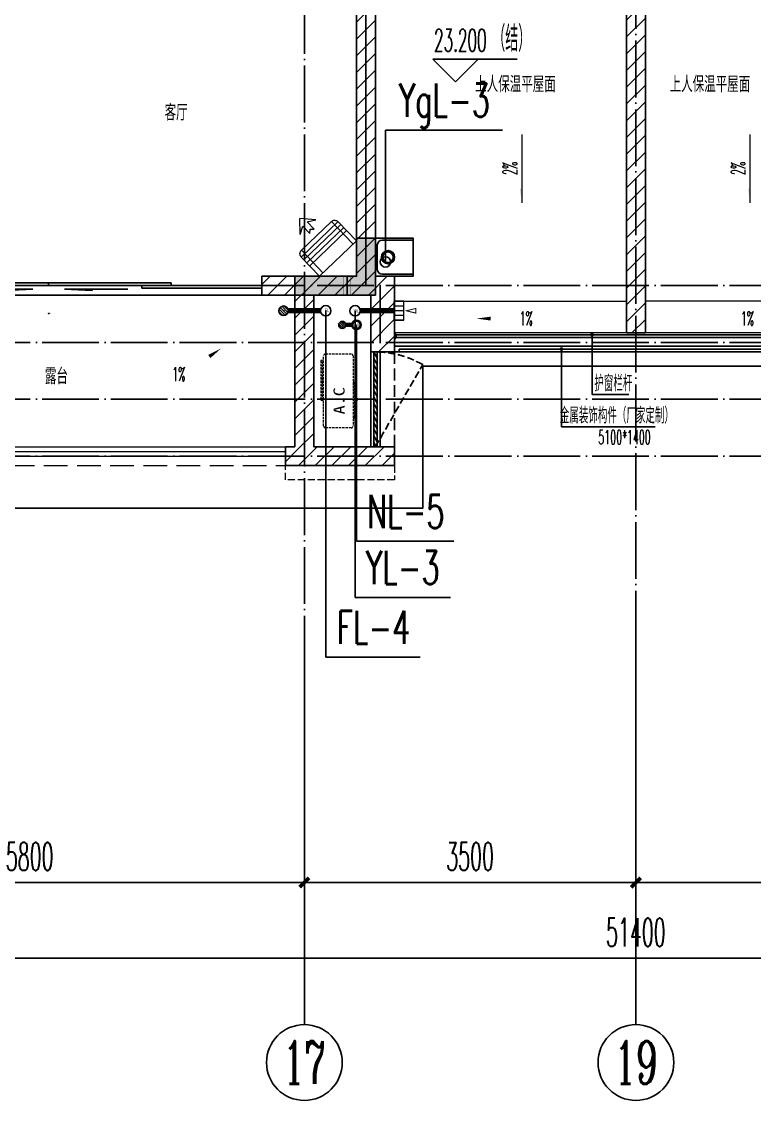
# Model space of a CAD drawing. Extents: x 27938 to 1507990, y 110129 to 923079.
# Drawn here: x 846431 to 854168, y 277410 to 288797 of the extents above; entities that cross this region are included whole.
import ezdxf
from ezdxf.enums import TextEntityAlignment as Align

# ---------------------------------------------------------------- set-up
doc = ezdxf.new("R2010")
doc.units = 0
doc.header["$LTSCALE"] = 1000
doc.header["$MEASUREMENT"] = 0
for name, pattern in [('#P_--_20B1_001_t3$0$DASH', [0.35, 0.25, -0.1]), ('DASH', [0.35, 0.25, -0.1]), ('DOTE', [2.42, 2, -0.2, 0.02, -0.2])]:
    doc.linetypes.add(name, pattern=pattern)
for name, color, linetype in [('----建筑底图', 8, 'Continuous'), ('3-栏杆1', 135, 'Continuous'), ('AXIS', 3, 'Continuous'), ('AXIS_TEXT', 7, 'Continuous'), ('COLU', 7, 'Continuous'), ('DIM_ELEV', 3, 'Continuous'), ('DIM_LEAD', 3, 'Continuous'), ('DIM_凝结', 150, 'Continuous'), ('DIM_废水', 31, 'Continuous'), ('DIM_雨水', 4, 'Continuous'), ('DOTE', 1, 'Continuous'), ('EQUIP_地漏', 7, 'Continuous'), ('LVTRY', 6, 'Continuous'), ('PIPE-凝结', 150, 'N'), ('PIPE-废水', 31, 'TG_F'), ('PIPE-雨水', 4, 'TG_Y'), ('PUB_HATCH', 8, 'Continuous'), ('PUB_TEXT', 4, 'Continuous'), ('S-砼墙填充', 251, 'Continuous'), ('VPIPE-凝结', 150, 'N'), ('VPIPE-废水', 31, 'Continuous'), ('VPIPE-雨水', 4, 'Y'), ('WALL', 9, 'Continuous'), ('WINDOW', 4, 'Continuous'), ('WINDOW_TEXT', 7, 'Continuous'), ('机电标识类', 1, 'Continuous'), ('看线', 251, 'Continuous'), ('管', 193, 'Continuous'), ('铝合金', 144, 'Continuous')]:
    doc.layers.add(name, color=color, linetype=linetype)
for name, color, linetype, lineweight in [('平面-分水线', 214, 'Continuous', 15), ('平面-排水沟', 86, 'Continuous', 15), ('平面-栏杆', 135, 'Continuous', 15), ('平面-看线', 45, 'Continuous', 15), ('平面-空调室内机', 176, 'Continuous', 9), ('平面-空调预留孔', 173, 'Continuous', 15), ('空调', 76, 'Continuous', 13)]:
    doc.layers.add(name, color=color, linetype=linetype, lineweight=lineweight)
doc.styles.add('_TCH_AXIS', font='COMPLEX', dxfattribs={"bigfont": 'GBCBIG'})
doc.styles.add('_TCH_DIM', font='SIMPLEX.shx', dxfattribs={"width": 0.7, "bigfont": 'GBCBIG.shx'})
doc.styles.add('_TCH_DIM_T3', font='SIMPLEX.shx', dxfattribs={"width": 0.494118, "bigfont": 'GBCBIG.shx'})
doc.styles.add('_TCH_WINDOW', font='SIMPLEX.shx', dxfattribs={"width": 0.7, "height": 3.5, "bigfont": 'GBCBIG.shx'})
doc.styles.add('_TWT_SERIAL', font='SIMPLEX', dxfattribs={"width": 0.8, "height": 3.5, "bigfont": 'HZTXT'})
doc.styles.add('COMPLEX', font='COMPLEX')
doc.styles.get("Standard").update_dxf_attribs({"font": 'gbenor.shx', "bigfont": 'gbcbig.shx'})
doc.styles.add('TG_LINETYPE', font='SIMPLEX', dxfattribs={"width": 0.8, "height": 3, "bigfont": 'HZTXT'})
doc.styles.add('黑体', font='simhei.ttf')
doc.linetypes.add('N', pattern='A,3,-0.2,["N",Standard,S=0.25,R=0,X=-0.1,Y=-0.115],-0.2', length=3.4)
doc.linetypes.add('TG_F', pattern='A,2,-0.3,["F",TG_LINETYPE,S=0.1,R=0,X=-0.23,Y=-0.15],0', length=2.3)
doc.linetypes.add('TG_Y', pattern='A,2,-0.229,["Y",TG_LINETYPE,S=0.1,R=0,X=-0.229,Y=-0.15],0', length=2.229)
doc.linetypes.add('Y', pattern='A,3,-0.2,["Y",Standard,S=0.25,R=0,X=-0.1,Y=-0.115],-0.2', length=3.4)
doc.dimstyles.new('_TCH_ARCH&&100', dxfattribs={"dimtxt": 297.5, "dimasz": 100, "dimexe": 250, "dimexo": 300, "dimgap": 126.25, "dimtad": 1, "dimdec": 0, "dimzin": 0, "dimdsep": 46, "dimtxsty": '_TCH_DIM_T3', "dimblk": 'ARCHTICK', "dimcen": 0.09, "dimclrt": 4, "dimazin": 2, "dimtfac": 1, "dimtdec": 0, "dimtix": 1, "dimtmove": 2, "dimatfit": 3, "dimfxl": 100, "dimtolj": 1, "dimtzin": 0, "dimarcsym": 0})
pattern_1 = [(45, (0, 89.76), (-88.38838, 88.38838), [])]

# ---------------------------------------------------------------- blocks, each defined once
blk = doc.blocks.new('dongkong')
blk.add_wipeout([(-603756, 210771), (-603756, 210571), (-603836, 210571), (-603836, 210771)])
at = {"layer": '机电标识类', "color": 250, "linetype": 'DASH', "ltscale": 400}
for p, q in [((-603896, 210671), (-603696, 210671)), ((-603796, 210771), (-603796, 210571))]:
    blk.add_line(p, q, dxfattribs=at)
at = {"layer": '空调', "color": 6, "linetype": 'DASH', "const_width": 2}
blk.add_lwpolyline([(-603756, 210771), (-603756, 210571), (-603836, 210571), (-603836, 210771)], close=True, dxfattribs=at)
blk = doc.blocks.new('$lvtry$00000171')
at = {"color": 0}
for p, q in [((-74, 11), (-11, 74)), ((-70, -27), (27, 70)), ((-53, -53), (53, 53)), ((-27, -70), (70, 27)), ((11, -74), (74, -11))]:
    blk.add_line(p, q, dxfattribs=at)
blk.add_circle((0, 0), 75, dxfattribs=at)
blk.add_point((0, 0), dxfattribs=at)
blk = doc.blocks.new('$TwtSys$00000141')
at = {"color": 1}
for p, q in [((-47, 4), (-5, 46)), ((-47, 4), (-5, 46)), ((-44, -18), (18, 44)), ((-44, -18), (18, 44)), ((-33, -33), (33, 33)), ((-33, -33), (33, 33)), ((-16, -44), (44, 16)), ((-16, -44), (44, 16)), ((6, -46), (46, -6)), ((6, -46), (46, -6))]:
    blk.add_line(p, q, dxfattribs=at)
blk.add_circle((0, 0), 47, dxfattribs=at)
blk.add_circle((0, 0), 47, dxfattribs=at)
blk = doc.blocks.new('gsergvr')
at = {"layer": '平面-空调预留孔', "linetype": 'DASH', "ltscale": 0.1}
for p, q in [((34075, 17176), (34075, 17166)), ((34085, 17156), (34438, 17156)), ((34448, 17166), (34448, 17176))]:
    blk.add_line(p, q, dxfattribs=at)
blk.add_lwpolyline([(34729, 17176), (33989, 17176, -0.414214), (33969, 17196), (33969, 17466, -0.414214), (33989, 17486), (34729, 17486, -0.414214), (34749, 17466), (34749, 17196, -0.414214)], format="xyb", close=True, dxfattribs=at)
blk.add_lwpolyline([(34679, 17515), (34260, 17515), (34260, 17500), (34679, 17500)], close=True, dxfattribs=at)
for centre, start, end in [((34085, 17166), 180, 270), ((34438, 17166), 270, 0)]:
    blk.add_arc(centre, 10, start, end, dxfattribs=at)
at = {"layer": '平面-空调预留孔', "color": 251, "linetype": 'DASH', "ltscale": 0.1, "true_color": 0x636466, "style": '黑体', "width": 1.2}
blk.add_text('A.C', height=117, dxfattribs=at).set_placement((34111, 17265))
blk = doc.blocks.new('rtyryrtyeeretee')
at = {"layer": '平面-空调预留孔'}
blk.add_blockref('gsergvr', (635673, 326706), dxfattribs=at)
blk = doc.blocks.new('dasdasf1sa2f31as32f')
for p, q in [((-116, 586), (43, 640)), ((-23, 586), (-116, 586)), ((-23, 586), (-73, 493)), ((83, 477), (43, 640)), ((-473, 260), (-339, 504)), ((-270, 524), (-428, 237)), ((115, 208), (-359, 468)), ((135, 245), (-339, 505)), ((-270, 524), (114, 314)), ((-31, 504), (-73, 493)), ((-18, 463), (-31, 504)), ((32, 555), (-18, 463)), ((83, 477), (32, 555)), ((72, 132), (-401, 392)), ((93, 169), (-381, 428)), ((0, 0), (-473, 260)), ((114, 314), (-44, 26)), ((134, 244), (0, 0))]:
    blk.add_line(p, q)
for centre, start, end in [((-294, 479), 61.2593, 151.2593), ((89, 269), 331.2593, 61.2593)]:
    blk.add_arc(centre, 51.3, start, end)
blk = doc.blocks.new('DFSFSF')
at = {"layer": '平面-分水线'}
for p, q in [((697142, 775568), (697142, 775668)), ((697342, 775668), (697143, 775668)), ((697193, 775568), (697193, 775668)), ((697243, 775568), (697243, 775668)), ((697292, 775568), (697292, 775668)), ((697342, 775668), (697342, 775568)), ((697342, 775568), (697342, 775668)), ((697342, 775568), (697143, 775568))]:
    blk.add_line(p, q, dxfattribs=at)
blk = doc.blocks.new('DFGDGDGD')
at = {"layer": '平面-分水线', "const_width": 10}
blk.add_lwpolyline([(697268, 775441), (697243, 775541), (697218, 775441)], close=True, dxfattribs=at)
blk.add_blockref('DFSFSF', (0, 0))
blk = doc.blocks.new('GDGDGRD')
at = {"layer": 'S-砼墙填充'}
h = blk.add_hatch(color=256, dxfattribs=at)
h.dxf.hatch_style = 1
h.paths.add_polyline_path([(442867, 288915), (442667, 288915), (442667, 288515), (442017, 288515), (442017, 288315), (442867, 288315)])
at = {"layer": 'COLU', "color": 6}
blk.add_lwpolyline([(442867, 288915), (442667, 288915), (442667, 288515), (442017, 288515), (442017, 288315), (442867, 288315)], close=True, dxfattribs=at)
blk = doc.blocks.new('A$C3EB2330C')
at = {"layer": '管'}
for p, q in [((0, 380), (330, 380)), ((380, 330), (380, 70)), ((330, 20), (0, 20))]:
    blk.add_line(p, q, dxfattribs=at)
blk.add_lwpolyline([(400, 400), (400, 0), (0, 0), (0, 400)], close=True, dxfattribs=at)
for centre, start, end in [((330, 330), 0, 90), ((330, 70), 270, 360)]:
    blk.add_arc(centre, 50, start, end, dxfattribs=at)
blk.add_ellipse((267, 200), major_axis=(-49.5, -49.5), ratio=1, start_param=-0.785398, end_param=5.497787, dxfattribs=at)
blk = doc.blocks.new('_ArchTick')
at = {"color": 0, "linetype": 'ByBlock', "const_width": 0.4}
blk.add_lwpolyline([(-0.5, -0.5), (0.5, 0.5)], dxfattribs=at)
blk = doc.blocks.new('*D1184')
at = {"layer": 'AXIS', "color": 0, "lineweight": -2}
for p, q in [((13602, -31500), (13602, -34750)), ((65002, -31500), (65002, -34750)), ((13602, -34500), (65002, -34500))]:
    blk.add_line(p, q, dxfattribs=at)
at = {"layer": 'Defpoints', "color": 0}
for p in [(13602, -31200), (65002, -31200), (65002, -34500)]:
    blk.add_point(p, dxfattribs=at)
at = {"layer": 'AXIS', "color": 0, "lineweight": -2, "xscale": 100, "yscale": 100, "zscale": 100, "rotation": 180}
blk.add_blockref('_ArchTick', (13602, -34500), dxfattribs=at)
at = {"layer": 'AXIS', "color": 0, "lineweight": -2, "xscale": 100, "yscale": 100, "zscale": 100}
blk.add_blockref('_ArchTick', (65002, -34500), dxfattribs=at)
at = {"layer": 'AXIS', "color": 4, "insert": (39302, -34225), "char_height": 297.5, "attachment_point": 5, "style": '_TCH_DIM_T3'}
blk.add_mtext('\\A1;51400', dxfattribs=at)
blk = doc.blocks.new('*D1190')
at = {"layer": 'AXIS', "color": 0, "lineweight": -2}
for p, q in [((30002, -31500), (30002, -33950)), ((35802, -31500), (35802, -33950)), ((30002, -33700), (35802, -33700))]:
    blk.add_line(p, q, dxfattribs=at)
at = {"layer": 'Defpoints', "color": 0}
for p in [(30002, -31200), (35802, -31200), (35802, -33700)]:
    blk.add_point(p, dxfattribs=at)
at = {"layer": 'AXIS', "color": 0, "lineweight": -2, "xscale": 100, "yscale": 100, "zscale": 100, "rotation": 180}
blk.add_blockref('_ArchTick', (30002, -33700), dxfattribs=at)
at = {"layer": 'AXIS', "color": 0, "lineweight": -2, "xscale": 100, "yscale": 100, "zscale": 100}
blk.add_blockref('_ArchTick', (35802, -33700), dxfattribs=at)
at = {"layer": 'AXIS', "color": 4, "insert": (32902, -33425), "char_height": 297.5, "attachment_point": 5, "style": '_TCH_DIM_T3'}
blk.add_mtext('\\A1;5800', dxfattribs=at)
blk = doc.blocks.new('*D1191')
at = {"layer": 'AXIS', "color": 0, "lineweight": -2}
for p, q in [((35802, -31500), (35802, -33950)), ((39302, -31500), (39302, -33950)), ((35802, -33700), (39302, -33700))]:
    blk.add_line(p, q, dxfattribs=at)
at = {"layer": 'Defpoints', "color": 0}
for p in [(35802, -31200), (39302, -31200), (39302, -33700)]:
    blk.add_point(p, dxfattribs=at)
at = {"layer": 'AXIS', "color": 0, "lineweight": -2, "xscale": 100, "yscale": 100, "zscale": 100, "rotation": 180}
blk.add_blockref('_ArchTick', (35802, -33700), dxfattribs=at)
at = {"layer": 'AXIS', "color": 0, "lineweight": -2, "xscale": 100, "yscale": 100, "zscale": 100}
blk.add_blockref('_ArchTick', (39302, -33700), dxfattribs=at)
at = {"layer": 'AXIS', "color": 4, "insert": (37552, -33425), "char_height": 297.5, "attachment_point": 5, "style": '_TCH_DIM_T3'}
blk.add_mtext('\\A1;3500', dxfattribs=at)
blk = doc.blocks.new('_AXISO')
at = {"color": 0}
blk.add_circle((0, 0), 0.5, dxfattribs=at)
at = {"layer": 'AXIS_TEXT', "color": 0, "style": 'COMPLEX', "width": 1.041667}
blk.add_attdef('A', text='', height=0.56, dxfattribs=at).set_placement((-0.25, -0.28), (0.25, -0.28), align=Align.FIT)
blk = doc.blocks.new('*D1198')
at = {"layer": 'AXIS', "color": 0, "lineweight": -2}
for p, q in [((39302, -31500), (39302, -33950)), ((42802, -31500), (42802, -33950)), ((39302, -33700), (42802, -33700))]:
    blk.add_line(p, q, dxfattribs=at)
at = {"layer": 'Defpoints', "color": 0}
for p in [(39302, -31200), (42802, -31200), (42802, -33700)]:
    blk.add_point(p, dxfattribs=at)
at = {"layer": 'AXIS', "color": 0, "lineweight": -2, "xscale": 100, "yscale": 100, "zscale": 100, "rotation": 180}
blk.add_blockref('_ArchTick', (39302, -33700), dxfattribs=at)
at = {"layer": 'AXIS', "color": 0, "lineweight": -2, "xscale": 100, "yscale": 100, "zscale": 100}
blk.add_blockref('_ArchTick', (42802, -33700), dxfattribs=at)
at = {"layer": 'AXIS', "color": 4, "insert": (41052, -33425), "char_height": 297.5, "attachment_point": 5, "style": '_TCH_DIM_T3'}
blk.add_mtext('\\A1;3500', dxfattribs=at)
blk = doc.blocks.new('$DorLib2D$00000138')
at = {"color": 0, "linetype": 'Continuous'}
for p, q in [((-0.2875, 0), (-0.2875, 0.1538)), ((-0.2875, 0.1538), (0, 0.1538)), ((0, 0.1538), (0, 0)), ((0.2875, 0.1538), (0, 0.1538)), ((0.2875, 0), (0.2875, 0.1538)), ((-0.5, -0.1399), (-0.5, 0)), ((-0.5, 0), (-0.2188, 0)), ((0, 0), (-0.2875, 0)), ((-0.2188, 0), (-0.2188, -0.1399)), ((0, 0), (0.2875, 0)), ((0.2188, 0), (0.2188, -0.1399)), ((0.5, 0), (0.2188, 0)), ((0.5, 0), (0.5, -0.1946)), ((0.5, -0.1399), (0.5, 0)), ((-0.2188, -0.1399), (-0.5, -0.1399)), ((0.2188, -0.1399), (0.5, -0.1399)), ((-0.1857, -0.186), (-0.037, -0.186)), ((-0.037, -0.186), (-0.1019, -0.2583)), ((-0.1019, -0.2583), (-0.1019, -0.186)), ((0.1857, -0.186), (0.037, -0.186)), ((0.037, -0.186), (0.1019, -0.2583)), ((0.1019, -0.2583), (0.1019, -0.186))]:
    blk.add_line(p, q, dxfattribs=at)
blk = doc.blocks.new('$WINLIB2D$00000039')
at = {"color": 0}
for points in [[(-0.5, 0.5), (-0.5, -0.5)], [(0.5, 0.5), (-0.5, 0.5)], [(0.5, -0.5), (0.5, 0.5)], [(-0.5, 0.167), (0.5, 0.167)], [(-0.384, -0.167), (-0.448, 0.167)], [(-0.316, -0.167), (-0.38, 0.167)], [(-0.248, -0.167), (-0.312, 0.167)], [(-0.18, -0.167), (-0.244, 0.167)], [(-0.112, -0.167), (-0.176, 0.167)], [(-0.044, -0.167), (-0.108, 0.167)], [(0.024, -0.167), (-0.04, 0.167)], [(0.092, -0.167), (0.028, 0.167)], [(0.16, -0.167), (0.096, 0.167)], [(0.228, -0.167), (0.164, 0.167)], [(0.296, -0.167), (0.232, 0.167)], [(0.364, -0.167), (0.3, 0.167)], [(0.432, -0.167), (0.368, 0.167)], [(0.5, -0.167), (0.436, 0.167)], [(-0.452, -0.167), (-0.5, 0.084)], [(-0.5, -0.167), (0.5, -0.167)], [(0.5, -0.5), (-0.5, -0.5)]]:
    blk.add_lwpolyline(points, dxfattribs=at)
blk = doc.blocks.new('A$C1B43746D')
at = {"layer": 'PUB_HATCH'}
h = blk.add_hatch(dxfattribs=at)
h.set_pattern_fill('普通砖', color=256, scale=50, style=0)
h.set_pattern_definition(pattern_1)
h.paths.add_polyline_path([(39402.5, -27899.8), (39402.5, -20199.8), (39202.5, -20199.8), (39202.5, -27899.8)])
h = blk.add_hatch(dxfattribs=at)
h.set_pattern_fill('普通砖', color=256, scale=50, style=0)
h.set_pattern_definition(pattern_1)
h.paths.add_polyline_path([(35802.5, -27299.8), (35352.5, -27299.8), (35352.5, -27499.8), (35702.5, -27499.8), (35802.5, -27433.1)])
h = blk.add_hatch(dxfattribs=at)
h.set_pattern_fill('普通砖', color=256, scale=50, style=0)
h.set_pattern_definition(pattern_1)
h.paths.add_polyline_path([(36452.5, -27366.5), (36452.5, -27499.8), (36502.5, -27499.8), (36752.5, -27299.8), (36552.5, -27299.8)])
h = blk.add_hatch(dxfattribs=at)
h.set_pattern_fill('普通砖', color=256, scale=50, style=0)
h.set_pattern_definition(pattern_1)
h.paths.add_polyline_path([(36752.5, -28099.8), (36752.5, -27299.8), (36502.5, -27499.8), (36502.5, -28099.8)])
h = blk.add_hatch(dxfattribs=at)
h.set_pattern_fill('普通砖', color=256, scale=50, style=0)
h.set_pattern_definition(pattern_1)
h.paths.add_polyline_path([(35802.5, -29166.5), (35902.5, -29099.8), (35902.5, -27499.8), (35802.5, -27433.1), (35702.5, -27499.8), (35702.5, -29099.8)])
h = blk.add_hatch(dxfattribs=at)
h.set_pattern_fill('普通砖', color=256, scale=50, style=0)
h.set_pattern_definition(pattern_1)
h.paths.add_polyline_path([(35602.5, -29299.8), (35802.5, -29299.8), (35802.5, -29166.5), (35702.5, -29099.8), (35602.5, -29099.8)])
h = blk.add_hatch(dxfattribs=at)
h.set_pattern_fill('普通砖', color=256, scale=50, style=0)
h.set_pattern_definition(pattern_1)
h.paths.add_polyline_path([(35802.5, -29166.5), (35802.5, -29299.8), (36752.5, -29299.8), (36752.5, -29099.8), (35902.5, -29099.8)])
at = {"layer": '平面-排水沟'}
for points in [[(38097.9, -26525), (38097.9, -26375), (38077.9, -26375)], [(40507, -26525), (40507, -26375), (40487, -26375)]]:
    blk.add_hatch(color=8, dxfattribs=at).paths.add_polyline_path(points)
at = {"layer": '3-栏杆1', "color": 8}
for p, q in [((36772.7, -27917.6), (36752.5, -27899.8)), ((36752.5, -27899.8), (36772.7, -27917.6)), ((36772.7, -27946.9), (36752.5, -27966.7)), ((36752.5, -27966.7), (36772.7, -27946.9)), ((36772.7, -27917.7), (41832.2, -27917.6)), ((36772.7, -27917.6), (36772.7, -27946.9)), ((41832.2, -27946.9), (36772.7, -27946.9))]:
    blk.add_line(p, q, dxfattribs=at)
at = {"layer": 'AXIS', "color": 8}
for p, q in [((35802.5, -31199.9), (35802.5, -35199.9)), ((39302.5, -31199.9), (39302.5, -35199.9))]:
    blk.add_line(p, q, dxfattribs=at)
at = {"layer": 'DIM_ELEV', "color": 8}
for p, q in [((37397.9, -25249.3), (37157.9, -25009.3)), ((37157.9, -25009.3), (38050.1, -25009.3)), ((37397.9, -25249.3), (37637.9, -25009.3))]:
    blk.add_line(p, q, dxfattribs=at)
at = {"layer": 'DIM_LEAD', "color": 8}
for p, q in [((38840.3, -27918.9), (38840.3, -28550.2)), ((38516.5, -28069.8), (38516.5, -28889.9)), ((38840.3, -28550.2), (39228.5, -28550.2)), ((38516.5, -28889.9), (39507.1, -28889.9))]:
    blk.add_line(p, q, dxfattribs=at)
at = {"layer": 'DIM_LEAD', "color": 8, "const_width": 20}
for points in [[(38840.3, -27908.9, 1), (38840.3, -27928.9, 1)], [(38516.5, -28059.8, 1), (38516.5, -28079.8, 1)]]:
    blk.add_lwpolyline(points, format="xyb", close=True, dxfattribs=at)
at = {"layer": 'DOTE', "color": 169, "linetype": 'DOTE', "ltscale": 0.3}
for p, q in [((39302.5, -14649.8), (39302.5, -31199.8)), ((35802.5, -22899.8), (35802.5, -31199.8)), ((66302.5, -27399.8), (12302.5, -27399.8)), ((36602.5, -27399.8), (36602.5, -27999.8)), ((66302.5, -27999.8), (12302.5, -27999.8)), ((66302.5, -28599.8), (12302.5, -28599.8)), ((66302.5, -29199.8), (12302.5, -29199.8))]:
    blk.add_line(p, q, dxfattribs=at)
at = {"layer": 'DOTE', "color": 169, "ltscale": 0.2}
blk.add_line((36452.5, -22899.8), (36452.5, -27399.8), dxfattribs=at)
at = {"layer": 'VPIPE-凝结', "color": 8, "ltscale": 0.1}
blk.add_line((35972.5, -27664.8), (35632.5, -27664.8), dxfattribs=at)
at = {"layer": 'VPIPE-凝结', "color": 8}
blk.add_line((36752.5, -27664.8), (36392.5, -27664.8), dxfattribs=at)
at = {"layer": 'VPIPE-凝结', "color": 8, "ltscale": 0.1}
blk.add_lwpolyline([(36240.1, -27814.8), (36312.5, -27814.8)], dxfattribs=at)
at = {"layer": 'VPIPE-凝结', "color": 8}
blk.add_circle((36352.5, -27814.8), 40, dxfattribs=at)
at = {"layer": 'VPIPE-废水', "color": 8}
blk.add_circle((36027.5, -27664.8), 55, dxfattribs=at)
at = {"layer": 'VPIPE-雨水', "color": 8}
for centre in [(36685, -27099.8), (36337.5, -27664.8)]:
    blk.add_circle(centre, 55, dxfattribs=at)
at = {"layer": 'WALL', "color": 8}
for p, q in [((39202.5, -27899.8), (39202.5, -20199.8)), ((39402.5, -27899.8), (39402.5, -20199.8)), ((36552.5, -27299.8), (36552.5, -22799.8)), ((35802.5, -27299.8), (35352.5, -27299.8)), ((35352.5, -27299.8), (35352.5, -27499.8)), ((36552.5, -27299.8), (36752.5, -27299.8)), ((36752.5, -28099.8), (36752.5, -27299.8)), ((35352.5, -27499.8), (35702.5, -27499.8)), ((35702.5, -29099.8), (35702.5, -27499.8)), ((35902.5, -29099.8), (35902.5, -27499.8)), ((36452.5, -27499.8), (36502.5, -27499.8)), ((36502.5, -28099.8), (36502.5, -27499.8)), ((39202.5, -27899.8), (39402.5, -27899.8)), ((36502.5, -28099.8), (36752.5, -28099.8)), ((35602.5, -29099.8), (35702.5, -29099.8)), ((35602.5, -29099.8), (35602.5, -29299.8)), ((35902.5, -29099.8), (36752.5, -29099.8)), ((36752.5, -29099.8), (36752.5, -29299.8)), ((35602.5, -29299.8), (35802.5, -29299.8)), ((35802.5, -29299.8), (36752.5, -29299.8))]:
    blk.add_line(p, q, dxfattribs=at)
at = {"layer": 'WINDOW', "color": 8}
blk.add_line((30852.5, -27499.8), (35352.5, -27499.8), dxfattribs=at)
at = {"layer": 'WINDOW', "color": 8, "linetype": 'DASH', "ltscale": 0.3}
blk.add_lwpolyline([(36552.5, -29099.8), (37052.5, -28233.8, 0.1316525), (36552.5, -28099.8)], format="xyb", dxfattribs=at)
at = {"layer": '平面-排水沟', "color": 8}
for points in [[(38097.9, -25805), (38097.9, -26525)], [(40507, -25805), (40507, -26525)], [(36752.5, -27564.2), (39202.5, -27564.2)], [(41852.5, -27564.2), (39402.5, -27564.2)]]:
    blk.add_lwpolyline(points, dxfattribs=at)
for points in [[(38025.5, -27747.7, 0, 0, 0), (37617.6, -27747.7, 0, 40, 0), (37767.6, -27747.7, 0, 0, 0)], [(34567.2, -28306.9, 0, 0, 0), (34922.3, -28063.1, 0, 40, 0), (34798.6, -28148, 0, 0, 0)]]:
    blk.add_lwpolyline(points, format="xyseb", dxfattribs=at)
at = {"layer": '平面-栏杆', "color": 8}
for points in [[(30952.5, -29149.8), (35602.5, -29149.8)], [(30952.5, -29199.8), (35602.5, -29199.8)]]:
    blk.add_lwpolyline(points, dxfattribs=at)
at = {"layer": '平面-看线', "color": 8}
blk.add_line((41852.5, -27899.8), (36752.5, -27899.8), dxfattribs=at)
blk.add_lwpolyline([(30952.5, -29099.8), (35602.5, -29099.8)], dxfattribs=at)
at = {"layer": '平面-看线', "color": 8, "linetype": 'DASH'}
blk.add_lwpolyline([(30952.5, -29299.8), (35602.5, -29299.8)], dxfattribs=at)
at = {"layer": '平面-看线', "color": 8, "linetype": 'DASH', "ltscale": 0.3}
blk.add_lwpolyline([(36752.5, -29299.8), (36752.5, -29449.8), (35602.5, -29449.8), (35602.5, -29299.8)], dxfattribs=at)
at = {"layer": '看线', "color": 8, "linetype": '#P_--_20B1_001_t3$0$DASH', "ltscale": 0.5}
blk.add_lwpolyline([(36752.5, -29099.8), (36752.5, -28099.8)], dxfattribs=at)
at = {"layer": '看线', "color": 8}
for points in [[(16702.5, -28549.8), (16702.5, -29749.8), (37052.5, -29749.8), (37052.5, -28249.8), (39302.5, -28249.8)], [(61902.5, -28549.8), (61902.5, -29749.8), (41552.5, -29749.8), (41552.5, -28249.8), (39302.5, -28249.8)]]:
    blk.add_lwpolyline(points, dxfattribs=at)
at = {"layer": '铝合金', "color": 8}
for points in [[(36782.4, -28039.8), (36752.4, -28039.8), (36752.5, -28099.8), (36802.5, -28099.8), (36802.5, -28069.8)], [(36752.5, -28069.8), (36752.5, -28099.8), (36802.5, -28099.8), (36802.5, -28089.8), (36802.5, -28089.8), (36802.5, -28069.8)], [(36782.4, -28039.8), (41822.4, -28039.8)], [(36802.5, -28069.8), (41802.5, -28069.8)], [(36802.5, -28099.8), (41802.5, -28099.8)]]:
    blk.add_lwpolyline(points, dxfattribs=at)
at = {"color": 8, "xscale": -1, "rotation": 90}
blk.add_blockref('DFGDGDGD', (812420, 669577.7), dxfattribs=at)
at = {"color": 8, "rotation": 90}
blk.add_blockref('rtyryrtyeeretee', (380198, -698542.7), dxfattribs=at)
at = {"layer": 'AXIS', "color": 8}
ref = blk.add_blockref('_AXISO', (35802.5, -35599.9), dxfattribs=dict(at, xscale=800, yscale=800, zscale=800))
ref.add_attrib('A', '17', dxfattribs={"layer": 'AXIS_TEXT', "color": 8, "ltscale": 0.5, "height": 452.55, "style": '_TCH_AXIS', "width": 0.724138}).set_placement((35576.2, -35826.1), (36028.7, -35826.1), align=Align.FIT)
ref = blk.add_blockref('_AXISO', (39302.5, -35599.9), dxfattribs=dict(at, xscale=800, yscale=800, zscale=800))
ref.add_attrib('A', '19', dxfattribs={"layer": 'AXIS_TEXT', "color": 8, "ltscale": 0.5, "height": 452.55, "style": '_TCH_AXIS', "width": 0.724138}).set_placement((39076.2, -35826.1), (39528.7, -35826.1), align=Align.FIT)
at = {"layer": 'EQUIP_地漏', "color": 8, "xscale": -0.8, "yscale": 0.8, "zscale": 0.8}
blk.add_blockref('$TwtSys$00000141', (36202.5, -27814.8), dxfattribs=at)
at = {"layer": 'LVTRY', "color": 8, "xscale": 0.6666666667107826, "yscale": 0.6666666667107826, "rotation": 269.9999999939778}
blk.add_blockref('$lvtry$00000171', (35582.5, -27664.8), dxfattribs=at)
at = {"layer": 'WINDOW', "color": 8}
ref = blk.add_blockref('$DorLib2D$00000138', (33102.5, -27399.8), dxfattribs=dict(at, xscale=4500.011420609546, yscale=200, zscale=4500.011420609546, rotation=1.055716874123975e-09))
ref.add_attrib('A', 'TLM4523', (33095.8, -27694.4), dxfattribs={"layer": 'WINDOW_TEXT', "color": 8, "ltscale": 0.5, "height": 4.25, "rotation": 0, "style": '_TCH_WINDOW', "width": 0.494118})
ref = blk.add_blockref('$WINLIB2D$00000039', (36552.5, -28599.8), dxfattribs=dict(at, xscale=-1000, yscale=100, zscale=-1000, rotation=270))
ref.add_attrib('A', 'BYC1022a', (36368.1, -28607.3), dxfattribs={"layer": 'WINDOW_TEXT', "color": 8, "ltscale": 0.5, "height": 4.25, "rotation": 90, "style": '_TCH_WINDOW', "width": 0.494118})
at = {"layer": '管', "color": 8, "rotation": 180}
blk.add_blockref('A$C3EB2330C', (36952.5, -26899.8), dxfattribs=at)
at = {"layer": 'DIM_ELEV', "color": 8, "style": '_TCH_DIM'}
for s, height, width, p in [('23.200', 238, 0.494118, (37171.6, -24929.3)), ('（结）', 270.07, 0.7, (37787.6, -24929.3))]:
    blk.add_text(s, height=height, dxfattribs=dict(at, width=width)).set_placement(p)
at = {"layer": 'DIM_LEAD', "color": 7, "style": '_TCH_DIM'}
for s, height, width, p in [('护窗栏杆', 168.79, 0.7, (38863.8, -28515.2)), ('金属装饰构件（厂家定制）', 168.794, 0.7, (38499, -28854.9)), ('5100*1400', 148.75, 0.494118, (38905.1, -29073.7))]:
    blk.add_text(s, height=height, dxfattribs=dict(at, width=width)).set_placement(p)
at = {"layer": 'PUB_TEXT', "color": 8}
for s, height, p in [('上人保温平屋面', 168.79, (37605.9, -25358.7)), ('上人保温平屋面', 168.79, (39658.6, -25358.7)), ('客厅', 168.79, (34326.9, -25657.3)), ('FL', 35, (36015.8, -27678.1)), ('YL', 35, (36318.5, -27682.3)), ('NL', 35, (36335, -27832.3)), ('露台', 168.79, (33063, -28440.5))]:
    blk.add_text(s, height=height, dxfattribs=at).set_placement(p)
at = {"layer": '平面-排水沟', "color": 7, "style": '_TCH_DIM', "width": 0.494118}
for rotation, p in [(90.0006, (38047.9, -26231.5)), (89.9994, (40457, -26231.5))]:
    blk.add_text('2%', height=148.75, rotation=rotation, dxfattribs=at).set_placement(p)
for p in [(38075.5, -27822), (40410.4, -27822), (34406.9, -28409.6)]:
    blk.add_text('1%', height=148.75, dxfattribs=at).set_placement(p)
at = {"layer": 'AXIS', "color": 8}
for p1, p2, distance, picture, middle in [((13602.5, -31199.8), (65002.5, -31199.8), -3300, '*D1184', (39302.5, -34224.8)), ((30002.5, -31199.8), (35802.5, -31199.8), -2500, '*D1190', (32902.5, -33424.8)), ((35802.5, -31199.8), (39302.5, -31199.8), -2500, '*D1191', (37552.5, -33424.8)), ((39302.5, -31199.8), (42802.5, -31199.8), -2500, '*D1198', (41052.5, -33424.8))]:
    dim = blk.add_aligned_dim(p1=p1, p2=p2, distance=distance, dimstyle='_TCH_ARCH&&100', dxfattribs=at)
    dim.commit()
    dim.dimension.update_dxf_attribs({"geometry": picture, "text_midpoint": middle})
at = {"layer": '平面-空调室内机', "color": 8, "ltscale": 0.3, "xscale": -1, "rotation": 180}
blk.add_blockref('dongkong', (640048.5, 183270.9), dxfattribs=at)
at = {"layer": 'PUB_HATCH'}
h = blk.add_hatch(dxfattribs=at)
h.set_pattern_fill('普通砖', color=256, scale=50, style=0)
h.set_pattern_definition(pattern_1)
h.paths.add_polyline_path([(36452.5, -27366.5), (36552.5, -27299.8), (36552.5, -22799.8), (36352.5, -22999.8), (36352.5, -27299.8)])
h = blk.add_hatch(dxfattribs=at)
h.set_pattern_fill('普通砖', color=256, scale=50, style=0)
h.set_pattern_definition(pattern_1)
h.paths.add_polyline_path([(35802.5, -27433.1), (35902.5, -27499.8), (36452.5, -27499.8), (36452.5, -27366.5), (36352.5, -27299.8), (35802.5, -27299.8)])
at = {"layer": 'WALL', "color": 8}
for p, q in [((36352.5, -27299.8), (36352.5, -22999.8)), ((35802.5, -27299.8), (36352.5, -27299.8)), ((35902.5, -27499.8), (36452.5, -27499.8))]:
    blk.add_line(p, q, dxfattribs=at)
at = {"color": 8}
blk.add_blockref('GDGDGRD', (-406314.1, -315815.2), dxfattribs=at)
at = {"layer": '平面-空调预留孔', "color": 8, "xscale": -1, "rotation": 15.00000000331026}
blk.add_blockref('dasdasf1sa2f31as32f', (35962.3, -27299.8), dxfattribs=at)

msp = doc.modelspace()

# ---------------------------------------------------------------- block references
at = {"layer": '----建筑底图', "ltscale": 0.5}
msp.add_blockref('A$C1B43746D', (813614.1, 313410.2), dxfattribs=at)

# ---------------------------------------------------------------- next in the draw order: linework, layer by layer
at = {"layer": 'DIM_凝结'}
for p, q in [((849966.6, 285595.4), (849966.6, 283311.7)), ((849966.6, 283311.7), (850992.7, 283311.7))]:
    msp.add_line(p, q, dxfattribs=at)
at = {"layer": 'DIM_废水'}
for p, q in [((849641.6, 285745.4), (849641.6, 282088.4)), ((849641.6, 282088.4), (850638.9, 282088.4))]:
    msp.add_line(p, q, dxfattribs=at)
at = {"layer": 'DIM_雨水'}
for p, q in [((850271.6, 286260.5), (850271.6, 287652.1)), ((850271.6, 287652.1), (851509.4, 287652.1)), ((849951.6, 285745.4), (849951.6, 282720.1)), ((849951.6, 282720.1), (850958.5, 282720.1))]:
    msp.add_line(p, q, dxfattribs=at)
at = {"layer": 'PIPE-凝结', "ltscale": 0.5, "const_width": 45}
msp.add_lwpolyline([(849916.6, 285595.4), (849854.2, 285595.4)], dxfattribs=at)
at = {"layer": 'PIPE-废水', "ltscale": 0.5, "const_width": 55}
msp.add_lwpolyline([(849246.6, 285745.4), (849586.6, 285745.4)], dxfattribs=at)
at = {"layer": 'PIPE-雨水', "ltscale": 0.5, "const_width": 55}
msp.add_lwpolyline([(850006.6, 285745.4), (850366.6, 285745.4)], dxfattribs=at)
at = {"layer": 'VPIPE-凝结'}
msp.add_circle((849966.6, 285595.4), 50, dxfattribs=at)
at = {"layer": 'VPIPE-废水'}
msp.add_circle((849641.6, 285745.4), 55, dxfattribs=at)
at = {"layer": 'VPIPE-雨水'}
for centre in [(850271.6, 286260.5), (849951.6, 285745.4)]:
    msp.add_circle(centre, 55, dxfattribs=at)

# ---------------------------------------------------------------- next in the draw order: texts
at = {"layer": 'DIM_凝结', "color": 7, "style": '_TWT_SERIAL', "width": 0.64}
msp.add_text('NL-5', height=350, dxfattribs=at).set_placement((850080.1, 283451.7))
at = {"layer": 'DIM_废水', "color": 7, "style": '_TWT_SERIAL', "width": 0.64}
msp.add_text('FL-4', height=350, dxfattribs=at).set_placement((849758.2, 282228.4))
at = {"layer": 'DIM_雨水', "color": 7, "style": '_TWT_SERIAL', "width": 0.64}
for s, p in [('YgL-3', (850415.4, 287792.1)), ('YL-3', (850067.1, 282860.1))]:
    msp.add_text(s, height=350, dxfattribs=at).set_placement(p)

doc.saveas('drawing.dxf')
